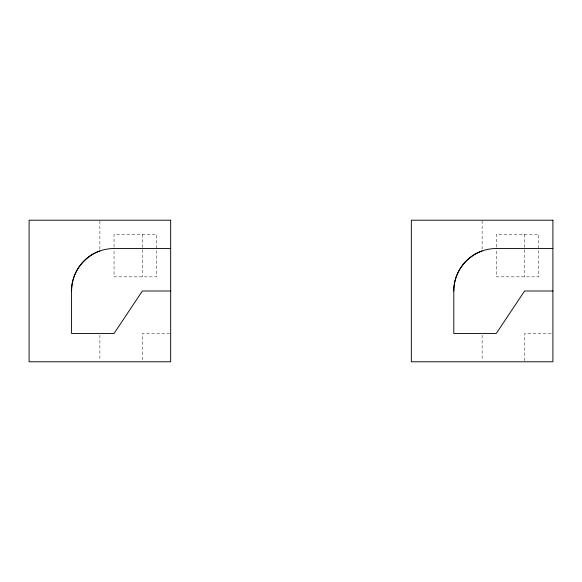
<?xml version="1.0" encoding="UTF-8"?>
<svg xmlns="http://www.w3.org/2000/svg" width="582" height="582" viewBox="0 0 582 582"><rect width="100%" height="100%" fill="white"/><g stroke="black" fill="none" stroke-linecap="round" stroke-linejoin="round"><path stroke-width="0.44" stroke-dasharray="2.91 2.18" d="M169.813 333.471L142.357 333.471L142.357 360.935M551.183 333.471L524.586 333.471L524.586 360.935M524.586 234.371L524.586 248.834M524.586 249.736L524.586 276.843M496.271 247.023L496.271 234.371L538.743 234.371L538.743 276.843L496.271 276.843L496.271 247.925M482.114 220.854L482.114 249.038M482.114 335.239L482.114 360.011M142.357 234.371L142.357 248.834M142.357 249.736L142.357 276.843M114.043 247.023L114.043 234.371L156.514 234.371L156.514 276.843L114.043 276.843L114.043 247.925M99.886 220.854L99.886 249.038M99.886 335.239L99.886 360.011"/><path stroke-width="0.87" d="M170.664 291L142.357 291L114.043 333.471L71.571 333.471L71.571 291C71.295 273.416 83.262 256.618 99.864 250.966M552.9 291L524.586 291L496.271 333.471L453.8 333.471L453.8 291C453.531 273.416 465.491 256.618 482.1 250.966M170.664 248.529L114.043 248.529A42.471 42.471 0 0 0 71.571 291M552.9 248.529L496.271 248.529A42.471 42.471 0 0 0 453.8 291M170.664 220.214L29.1 220.214L29.1 361.786L170.664 361.786L170.664 220.214M552.9 220.214L411.336 220.214L411.336 361.786L552.9 361.786L552.9 220.214"/></g></svg>
